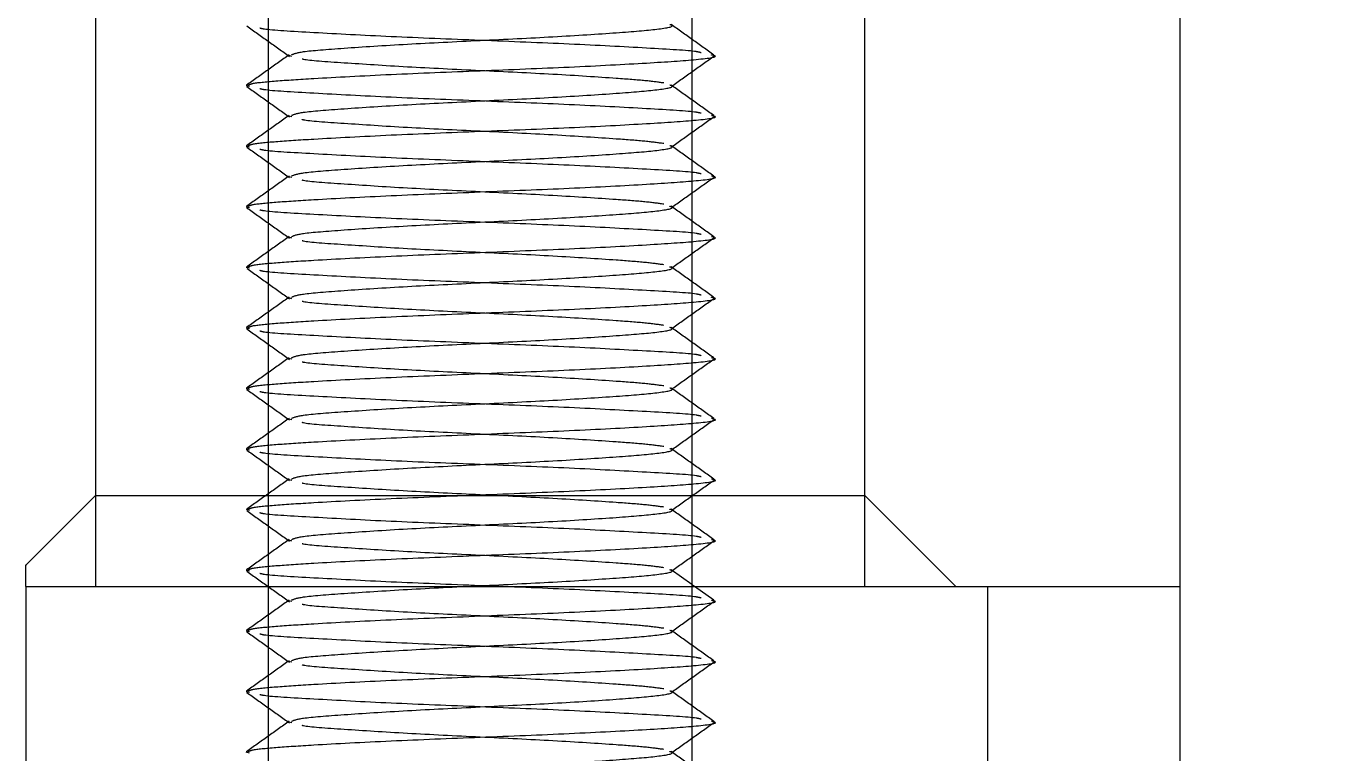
# Model space of a CAD drawing. Header units: metres. Extents: x 0 to 63075, y 0 to 44550.
# Drawn here: x 14062.49 to 14105.36, y 26782.64 to 26806.64 of the extents above; entities that cross this region are included whole.
import ezdxf

# ---------------------------------------------------------------- set-up
doc = ezdxf.new("R2010")
doc.units = ezdxf.units.M
doc.header["$LTSCALE"] = 75
doc.linetypes.add('HIDDEN2', pattern=[4.7625, 3.175, -1.5875])
for name, color, linetype in [('SDM', 7, 'Continuous'), ('SL4', 4, 'Continuous'), ('ST1', 7, 'HIDDEN2')]:
    doc.layers.add(name, color=color, linetype=linetype)

# ---------------------------------------------------------------- blocks, each defined once
blk = doc.blocks.new('A$Ca53c419a')
at = {"layer": 'SL4'}
for p, q in [((387.544, 533.865), (381.194, 533.865)), ((387.544, 533.865), (387.544, 502.115)), ((390.544, 531.565), (388.244, 533.865)), ((411.544, 531.565), (390.544, 531.565)), ((390.544, 531.565), (390.544, 506.165)), ((387.544, 503.165), (390.544, 506.165)), ((390.544, 506.165), (411.544, 506.165)), ((387.544, 502.115), (381.194, 502.115)), ((387.544, 502.115), (387.544, 495.765)), ((1004.763, 495.765), (54.76, 495.765))]:
    blk.add_line(p, q, dxfattribs=at)
for points, knots in [([(387.544, 533.865), (387.729, 533.865), (388.101, 533.865), (388.302, 533.865), (388.242, 533.865), (388.241, 533.865)], [0, 0, 0, 0, 0.4905946, 0.9908351, 1, 1, 1, 1]), ([(387.544, 511.791), (387.56, 511.813), (387.581, 511.842), (387.602, 511.872), (387.608, 511.881)], [0, 0, 0, 0, 0.728224, 1, 1, 1, 1])]:
    blk.add_open_spline(points, degree=3, knots=knots, dxfattribs=at)
at = {"layer": 'ST1'}
for p, q in [((390.544, 531.565), (387.544, 531.565)), ((390.544, 531.565), (387.544, 531.565)), ((382.046, 526.485), (382.069, 526.592)), ((384.046, 526.485), (384.069, 526.592)), ((386.046, 526.485), (386.069, 526.592)), ((388.046, 526.485), (388.069, 526.592)), ((390.046, 526.485), (390.069, 526.592)), ((392.046, 526.485), (392.069, 526.592)), ((394.046, 526.485), (394.069, 526.592)), ((396.046, 526.485), (396.069, 526.592)), ((398.046, 526.485), (398.069, 526.592)), ((400.046, 526.485), (400.069, 526.592)), ((402.046, 526.485), (402.069, 526.592)), ((404.046, 526.485), (404.069, 526.592)), ((387.544, 525.865), (381.194, 525.865)), ((412.544, 525.865), (387.544, 525.865)), ((383.042, 525.085), (383.069, 525.186)), ((385.042, 525.085), (385.069, 525.186)), ((387.042, 525.085), (387.069, 525.186)), ((389.042, 525.085), (389.069, 525.186)), ((391.042, 525.085), (391.069, 525.186)), ((393.042, 525.085), (393.069, 525.186)), ((395.042, 525.085), (395.069, 525.186)), ((397.042, 525.085), (397.069, 525.186)), ((399.042, 525.085), (399.069, 525.186)), ((401.042, 525.085), (401.069, 525.186)), ((403.042, 525.085), (403.069, 525.186)), ((405.042, 525.085), (405.069, 525.186)), ((387.608, 511.881), (388.093, 512.561)), ((381.194, 511.865), (387.544, 511.865)), ((387.088, 511.151), (387.544, 511.791)), ((387.544, 511.865), (412.544, 511.865)), ((387.544, 506.165), (390.544, 506.165)), ((387.544, 506.165), (390.544, 506.165)), ((1004.763, 491.003), (4.763, 491.003))]:
    blk.add_line(p, q, dxfattribs=at)
for points, knots in [([(383.093, 525.169), (382.926, 525.404), (382.591, 525.873), (382.257, 526.342), (382.09, 526.577)], [0, 0, 0, 0, 0.499958, 1, 1, 1, 1]), ([(382.09, 526.534), (382.109, 526.499), (382.159, 526.411), (382.231, 525.682), (382.325, 524.228), (382.448, 521.902), (382.569, 518.864), (382.689, 515.832), (382.825, 513.243), (382.938, 511.611), (383.032, 510.937), (383.082, 511.195), (383.088, 511.229)], [0, 0, 0, 0, 0.055573, 0.142553, 0.229074, 0.356478, 0.480628, 0.604778, 0.732181, 0.854555, 0.980855, 1, 1, 1, 1]), ([(384.045, 526.574), (383.878, 526.339), (383.543, 525.869), (383.208, 525.399), (383.041, 525.164)], [0, 0, 0, 0, 0.5000892, 1, 1, 1, 1]), ([(385.093, 525.169), (384.926, 525.404), (384.591, 525.873), (384.257, 526.342), (384.09, 526.577)], [0, 0, 0, 0, 0.499958, 1, 1, 1, 1]), ([(384.09, 526.534), (384.109, 526.499), (384.159, 526.411), (384.231, 525.682), (384.325, 524.228), (384.448, 521.902), (384.569, 518.864), (384.689, 515.832), (384.825, 513.243), (384.938, 511.611), (385.032, 510.937), (385.082, 511.195), (385.088, 511.229)], [0, 0, 0, 0, 0.055573, 0.142553, 0.229074, 0.356478, 0.480628, 0.604778, 0.732181, 0.854555, 0.980855, 1, 1, 1, 1]), ([(386.045, 526.574), (385.878, 526.339), (385.543, 525.869), (385.208, 525.399), (385.041, 525.164)], [0, 0, 0, 0, 0.5000892, 1, 1, 1, 1]), ([(387.093, 525.169), (386.926, 525.404), (386.591, 525.873), (386.257, 526.342), (386.09, 526.577)], [0, 0, 0, 0, 0.499958, 1, 1, 1, 1]), ([(386.09, 526.534), (386.109, 526.499), (386.159, 526.411), (386.231, 525.682), (386.325, 524.228), (386.448, 521.902), (386.569, 518.864), (386.689, 515.832), (386.825, 513.243), (386.938, 511.611), (387.032, 510.937), (387.082, 511.195), (387.088, 511.229)], [0, 0, 0, 0, 0.0555734, 0.1425526, 0.2290743, 0.3564777, 0.4806278, 0.604778, 0.7321813, 0.8545546, 0.980855, 1, 1, 1, 1]), ([(388.045, 526.574), (387.878, 526.339), (387.543, 525.869), (387.208, 525.399), (387.041, 525.164)], [0, 0, 0, 0, 0.500089, 1, 1, 1, 1]), ([(389.093, 525.169), (388.926, 525.404), (388.591, 525.873), (388.257, 526.342), (388.09, 526.577)], [0, 0, 0, 0, 0.499958, 1, 1, 1, 1]), ([(388.09, 526.534), (388.109, 526.499), (388.159, 526.411), (388.231, 525.682), (388.325, 524.228), (388.448, 521.902), (388.569, 518.864), (388.689, 515.832), (388.825, 513.243), (388.938, 511.611), (389.032, 510.937), (389.082, 511.195), (389.088, 511.229)], [0, 0, 0, 0, 0.0555734, 0.1425526, 0.2290743, 0.3564777, 0.4806278, 0.604778, 0.7321813, 0.8545546, 0.980855, 1, 1, 1, 1]), ([(390.045, 526.574), (389.878, 526.339), (389.543, 525.869), (389.208, 525.399), (389.041, 525.164)], [0, 0, 0, 0, 0.500089, 1, 1, 1, 1]), ([(391.093, 525.169), (390.926, 525.404), (390.591, 525.873), (390.257, 526.342), (390.09, 526.577)], [0, 0, 0, 0, 0.499958, 1, 1, 1, 1]), ([(390.09, 526.534), (390.109, 526.499), (390.159, 526.411), (390.231, 525.682), (390.325, 524.228), (390.448, 521.902), (390.569, 518.864), (390.689, 515.832), (390.825, 513.243), (390.938, 511.611), (391.032, 510.937), (391.082, 511.195), (391.088, 511.229)], [0, 0, 0, 0, 0.055573, 0.142553, 0.229074, 0.356478, 0.480628, 0.604778, 0.732181, 0.854555, 0.980855, 1, 1, 1, 1]), ([(392.045, 526.574), (391.878, 526.339), (391.543, 525.869), (391.208, 525.399), (391.041, 525.164)], [0, 0, 0, 0, 0.500089, 1, 1, 1, 1]), ([(393.093, 525.169), (392.926, 525.404), (392.591, 525.873), (392.257, 526.342), (392.09, 526.577)], [0, 0, 0, 0, 0.499958, 1, 1, 1, 1]), ([(392.09, 526.534), (392.109, 526.499), (392.159, 526.411), (392.231, 525.682), (392.325, 524.228), (392.448, 521.902), (392.569, 518.864), (392.689, 515.832), (392.825, 513.243), (392.938, 511.611), (393.032, 510.937), (393.082, 511.195), (393.088, 511.229)], [0, 0, 0, 0, 0.055573, 0.142553, 0.229074, 0.356478, 0.480628, 0.604778, 0.732181, 0.854555, 0.980855, 1, 1, 1, 1]), ([(394.045, 526.574), (393.878, 526.339), (393.543, 525.869), (393.208, 525.399), (393.041, 525.164)], [0, 0, 0, 0, 0.500089, 1, 1, 1, 1]), ([(395.093, 525.169), (394.926, 525.404), (394.591, 525.873), (394.257, 526.342), (394.09, 526.577)], [0, 0, 0, 0, 0.499958, 1, 1, 1, 1]), ([(394.09, 526.534), (394.109, 526.499), (394.159, 526.411), (394.231, 525.682), (394.325, 524.228), (394.448, 521.902), (394.569, 518.864), (394.689, 515.832), (394.825, 513.243), (394.938, 511.611), (395.032, 510.937), (395.082, 511.195), (395.088, 511.229)], [0, 0, 0, 0, 0.055573, 0.142553, 0.229074, 0.356478, 0.480628, 0.604778, 0.732181, 0.854555, 0.980855, 1, 1, 1, 1]), ([(396.045, 526.574), (395.878, 526.339), (395.543, 525.869), (395.208, 525.399), (395.041, 525.164)], [0, 0, 0, 0, 0.500089, 1, 1, 1, 1]), ([(397.093, 525.169), (396.926, 525.404), (396.591, 525.873), (396.257, 526.342), (396.09, 526.577)], [0, 0, 0, 0, 0.499958, 1, 1, 1, 1]), ([(396.09, 526.534), (396.109, 526.499), (396.159, 526.411), (396.231, 525.682), (396.325, 524.228), (396.448, 521.902), (396.569, 518.864), (396.689, 515.832), (396.825, 513.243), (396.938, 511.611), (397.032, 510.937), (397.082, 511.195), (397.088, 511.229)], [0, 0, 0, 0, 0.055573, 0.142553, 0.229074, 0.356478, 0.480628, 0.604778, 0.732181, 0.854555, 0.980855, 1, 1, 1, 1]), ([(398.045, 526.574), (397.878, 526.339), (397.543, 525.869), (397.208, 525.399), (397.041, 525.164)], [0, 0, 0, 0, 0.500089, 1, 1, 1, 1]), ([(399.093, 525.169), (398.926, 525.404), (398.591, 525.873), (398.257, 526.342), (398.09, 526.577)], [0, 0, 0, 0, 0.499958, 1, 1, 1, 1]), ([(398.09, 526.534), (398.109, 526.499), (398.159, 526.411), (398.231, 525.682), (398.325, 524.228), (398.448, 521.902), (398.569, 518.864), (398.689, 515.832), (398.825, 513.243), (398.938, 511.611), (399.032, 510.937), (399.082, 511.195), (399.088, 511.229)], [0, 0, 0, 0, 0.0555734, 0.1425526, 0.2290743, 0.3564777, 0.4806278, 0.604778, 0.7321813, 0.8545546, 0.980855, 1, 1, 1, 1]), ([(400.045, 526.574), (399.878, 526.339), (399.543, 525.869), (399.208, 525.399), (399.041, 525.164)], [0, 0, 0, 0, 0.500089, 1, 1, 1, 1]), ([(401.093, 525.169), (400.926, 525.404), (400.591, 525.873), (400.257, 526.342), (400.09, 526.577)], [0, 0, 0, 0, 0.499958, 1, 1, 1, 1]), ([(400.09, 526.534), (400.109, 526.499), (400.159, 526.411), (400.231, 525.682), (400.325, 524.228), (400.448, 521.902), (400.569, 518.864), (400.689, 515.832), (400.825, 513.243), (400.938, 511.611), (401.032, 510.937), (401.082, 511.195), (401.088, 511.229)], [0, 0, 0, 0, 0.055573, 0.142553, 0.229074, 0.356478, 0.480628, 0.604778, 0.732181, 0.854555, 0.980855, 1, 1, 1, 1]), ([(402.045, 526.574), (401.878, 526.339), (401.543, 525.869), (401.208, 525.399), (401.041, 525.164)], [0, 0, 0, 0, 0.500089, 1, 1, 1, 1]), ([(403.093, 525.169), (402.926, 525.404), (402.591, 525.873), (402.257, 526.342), (402.09, 526.577)], [0, 0, 0, 0, 0.499958, 1, 1, 1, 1]), ([(402.09, 526.534), (402.109, 526.499), (402.159, 526.411), (402.231, 525.682), (402.325, 524.228), (402.448, 521.902), (402.569, 518.864), (402.689, 515.832), (402.825, 513.243), (402.938, 511.611), (403.032, 510.937), (403.082, 511.195), (403.088, 511.229)], [0, 0, 0, 0, 0.055573, 0.142553, 0.229074, 0.356478, 0.480628, 0.604778, 0.732181, 0.854555, 0.980855, 1, 1, 1, 1]), ([(404.045, 526.574), (403.878, 526.339), (403.543, 525.869), (403.208, 525.399), (403.041, 525.164)], [0, 0, 0, 0, 0.500089, 1, 1, 1, 1]), ([(405.093, 525.169), (404.926, 525.404), (404.591, 525.873), (404.257, 526.342), (404.09, 526.577)], [0, 0, 0, 0, 0.499958, 1, 1, 1, 1]), ([(404.09, 526.534), (404.109, 526.499), (404.159, 526.411), (404.231, 525.682), (404.325, 524.228), (404.448, 521.902), (404.569, 518.864), (404.689, 515.832), (404.825, 513.243), (404.938, 511.611), (405.032, 510.937), (405.082, 511.195), (405.088, 511.229)], [0, 0, 0, 0, 0.0555734, 0.1425526, 0.2290743, 0.3564777, 0.4806278, 0.604778, 0.7321813, 0.8545546, 0.980855, 1, 1, 1, 1]), ([(406.045, 526.574), (405.878, 526.339), (405.543, 525.869), (405.208, 525.399), (405.041, 525.164)], [0, 0, 0, 0, 0.5000892, 1, 1, 1, 1]), ([(383.162, 511.571), (383.174, 511.616), (383.228, 511.819), (383.311, 513.318), (383.448, 515.813), (383.569, 518.865), (383.689, 521.918), (383.826, 524.409), (383.908, 525.9), (383.961, 526.102), (383.972, 526.143)], [0, 0, 0, 0, 0.043096, 0.193298, 0.349673, 0.502056, 0.654439, 0.810815, 0.961016, 1, 1, 1, 1]), ([(385.162, 511.571), (385.174, 511.616), (385.228, 511.819), (385.311, 513.318), (385.448, 515.813), (385.569, 518.865), (385.689, 521.918), (385.826, 524.409), (385.908, 525.9), (385.961, 526.102), (385.972, 526.143)], [0, 0, 0, 0, 0.043096, 0.193298, 0.349673, 0.502056, 0.654439, 0.810815, 0.961016, 1, 1, 1, 1]), ([(387.162, 511.571), (387.174, 511.616), (387.228, 511.819), (387.311, 513.318), (387.448, 515.813), (387.569, 518.865), (387.689, 521.918), (387.826, 524.409), (387.908, 525.9), (387.961, 526.102), (387.972, 526.143)], [0, 0, 0, 0, 0.043096, 0.193298, 0.349673, 0.502056, 0.654439, 0.810815, 0.961016, 1, 1, 1, 1]), ([(389.162, 511.571), (389.174, 511.616), (389.228, 511.819), (389.311, 513.318), (389.448, 515.813), (389.569, 518.865), (389.689, 521.918), (389.826, 524.409), (389.908, 525.9), (389.961, 526.102), (389.972, 526.143)], [0, 0, 0, 0, 0.043096, 0.193298, 0.349673, 0.502056, 0.654439, 0.810815, 0.961016, 1, 1, 1, 1]), ([(391.162, 511.571), (391.174, 511.616), (391.228, 511.819), (391.311, 513.318), (391.448, 515.813), (391.569, 518.865), (391.689, 521.918), (391.826, 524.409), (391.908, 525.9), (391.961, 526.102), (391.972, 526.143)], [0, 0, 0, 0, 0.043096, 0.193298, 0.349673, 0.502056, 0.654439, 0.810815, 0.961016, 1, 1, 1, 1]), ([(393.162, 511.571), (393.174, 511.616), (393.228, 511.819), (393.311, 513.318), (393.448, 515.813), (393.569, 518.865), (393.689, 521.918), (393.826, 524.409), (393.908, 525.9), (393.961, 526.102), (393.972, 526.143)], [0, 0, 0, 0, 0.043096, 0.193298, 0.349673, 0.502056, 0.654439, 0.810815, 0.961016, 1, 1, 1, 1]), ([(395.162, 511.571), (395.174, 511.616), (395.228, 511.819), (395.311, 513.318), (395.448, 515.813), (395.569, 518.865), (395.689, 521.918), (395.826, 524.409), (395.908, 525.9), (395.961, 526.102), (395.972, 526.143)], [0, 0, 0, 0, 0.043096, 0.193298, 0.349673, 0.502056, 0.654439, 0.810815, 0.961016, 1, 1, 1, 1]), ([(397.162, 511.571), (397.174, 511.616), (397.228, 511.819), (397.311, 513.318), (397.448, 515.813), (397.569, 518.865), (397.689, 521.918), (397.826, 524.409), (397.908, 525.9), (397.961, 526.102), (397.972, 526.143)], [0, 0, 0, 0, 0.043096, 0.193298, 0.349673, 0.502056, 0.654439, 0.810815, 0.961016, 1, 1, 1, 1]), ([(399.162, 511.571), (399.174, 511.616), (399.228, 511.819), (399.311, 513.318), (399.448, 515.813), (399.569, 518.865), (399.689, 521.918), (399.826, 524.409), (399.908, 525.9), (399.961, 526.102), (399.972, 526.143)], [0, 0, 0, 0, 0.043096, 0.193298, 0.349673, 0.502056, 0.654439, 0.810815, 0.961016, 1, 1, 1, 1]), ([(401.162, 511.571), (401.174, 511.616), (401.228, 511.819), (401.311, 513.318), (401.448, 515.813), (401.569, 518.865), (401.689, 521.918), (401.826, 524.409), (401.908, 525.9), (401.961, 526.102), (401.972, 526.143)], [0, 0, 0, 0, 0.043096, 0.193298, 0.349673, 0.502056, 0.654439, 0.810815, 0.961016, 1, 1, 1, 1]), ([(403.162, 511.571), (403.174, 511.616), (403.228, 511.819), (403.311, 513.318), (403.448, 515.813), (403.569, 518.865), (403.689, 521.918), (403.826, 524.409), (403.908, 525.9), (403.961, 526.102), (403.972, 526.143)], [0, 0, 0, 0, 0.043096, 0.193298, 0.349673, 0.502056, 0.654439, 0.810815, 0.961016, 1, 1, 1, 1]), ([(405.162, 511.571), (405.174, 511.616), (405.228, 511.819), (405.311, 513.318), (405.448, 515.813), (405.569, 518.865), (405.689, 521.918), (405.826, 524.409), (405.908, 525.9), (405.961, 526.102), (405.972, 526.143)], [0, 0, 0, 0, 0.043096, 0.193298, 0.349673, 0.502056, 0.654439, 0.810815, 0.961016, 1, 1, 1, 1]), ([(381.092, 525.098), (381.128, 525.013), (381.206, 524.829), (381.312, 523.431), (381.448, 521.355), (381.569, 518.863), (381.689, 516.383), (381.825, 514.271), (381.938, 512.911), (382.033, 512.42), (382.084, 512.584), (382.092, 512.609)], [0, 0, 0, 0, 0.103426, 0.225711, 0.353032, 0.477096, 0.60116, 0.728481, 0.850766, 0.976983, 1, 1, 1, 1]), ([(383.092, 525.098), (383.128, 525.013), (383.206, 524.829), (383.312, 523.431), (383.448, 521.355), (383.569, 518.863), (383.689, 516.383), (383.825, 514.271), (383.938, 512.911), (384.033, 512.42), (384.084, 512.584), (384.092, 512.609)], [0, 0, 0, 0, 0.1034259, 0.2257113, 0.3530321, 0.4770962, 0.6011602, 0.728481, 0.8507664, 0.976983, 1, 1, 1, 1]), ([(385.092, 525.098), (385.128, 525.013), (385.206, 524.829), (385.312, 523.431), (385.448, 521.355), (385.569, 518.863), (385.689, 516.383), (385.825, 514.271), (385.938, 512.911), (386.033, 512.42), (386.084, 512.584), (386.092, 512.609)], [0, 0, 0, 0, 0.103426, 0.225711, 0.353032, 0.477096, 0.60116, 0.728481, 0.850766, 0.976983, 1, 1, 1, 1]), ([(387.092, 525.098), (387.128, 525.013), (387.206, 524.829), (387.312, 523.431), (387.448, 521.355), (387.569, 518.863), (387.689, 516.383), (387.825, 514.271), (387.938, 512.911), (388.033, 512.42), (388.084, 512.584), (388.092, 512.609)], [0, 0, 0, 0, 0.103426, 0.225711, 0.353032, 0.477096, 0.60116, 0.728481, 0.850766, 0.976983, 1, 1, 1, 1]), ([(389.092, 525.098), (389.128, 525.013), (389.206, 524.829), (389.312, 523.431), (389.448, 521.355), (389.569, 518.863), (389.689, 516.383), (389.825, 514.271), (389.938, 512.911), (390.033, 512.42), (390.084, 512.584), (390.092, 512.609)], [0, 0, 0, 0, 0.103426, 0.225711, 0.353032, 0.477096, 0.60116, 0.728481, 0.850766, 0.976983, 1, 1, 1, 1]), ([(391.092, 525.098), (391.128, 525.013), (391.206, 524.829), (391.312, 523.431), (391.448, 521.355), (391.569, 518.863), (391.689, 516.383), (391.825, 514.271), (391.938, 512.911), (392.033, 512.42), (392.084, 512.584), (392.092, 512.609)], [0, 0, 0, 0, 0.103426, 0.225711, 0.353032, 0.477096, 0.60116, 0.728481, 0.850766, 0.976983, 1, 1, 1, 1]), ([(393.092, 525.098), (393.128, 525.013), (393.206, 524.829), (393.312, 523.431), (393.448, 521.355), (393.569, 518.863), (393.689, 516.383), (393.825, 514.271), (393.938, 512.911), (394.033, 512.42), (394.084, 512.584), (394.092, 512.609)], [0, 0, 0, 0, 0.1034259, 0.2257113, 0.3530321, 0.4770962, 0.6011602, 0.728481, 0.8507664, 0.976983, 1, 1, 1, 1]), ([(395.092, 525.098), (395.128, 525.013), (395.206, 524.829), (395.312, 523.431), (395.448, 521.355), (395.569, 518.863), (395.689, 516.383), (395.825, 514.271), (395.938, 512.911), (396.033, 512.42), (396.084, 512.584), (396.092, 512.609)], [0, 0, 0, 0, 0.103426, 0.225711, 0.353032, 0.477096, 0.60116, 0.728481, 0.850766, 0.976983, 1, 1, 1, 1]), ([(397.092, 525.098), (397.128, 525.013), (397.206, 524.829), (397.312, 523.431), (397.448, 521.355), (397.569, 518.863), (397.689, 516.383), (397.825, 514.271), (397.938, 512.911), (398.033, 512.42), (398.084, 512.584), (398.092, 512.609)], [0, 0, 0, 0, 0.103426, 0.225711, 0.353032, 0.477096, 0.60116, 0.728481, 0.850766, 0.976983, 1, 1, 1, 1]), ([(399.092, 525.098), (399.128, 525.013), (399.206, 524.829), (399.312, 523.431), (399.448, 521.355), (399.569, 518.863), (399.689, 516.383), (399.825, 514.271), (399.938, 512.911), (400.033, 512.42), (400.084, 512.584), (400.092, 512.609)], [0, 0, 0, 0, 0.103426, 0.225711, 0.353032, 0.477096, 0.60116, 0.728481, 0.850766, 0.976983, 1, 1, 1, 1]), ([(401.092, 525.098), (401.128, 525.013), (401.206, 524.829), (401.312, 523.431), (401.448, 521.355), (401.569, 518.863), (401.689, 516.383), (401.825, 514.271), (401.938, 512.911), (402.033, 512.42), (402.084, 512.584), (402.092, 512.609)], [0, 0, 0, 0, 0.103426, 0.225711, 0.353032, 0.477096, 0.60116, 0.728481, 0.850766, 0.976983, 1, 1, 1, 1]), ([(403.092, 525.098), (403.128, 525.013), (403.206, 524.829), (403.312, 523.431), (403.448, 521.355), (403.569, 518.863), (403.689, 516.383), (403.825, 514.271), (403.938, 512.911), (404.033, 512.42), (404.084, 512.584), (404.092, 512.609)], [0, 0, 0, 0, 0.103426, 0.225711, 0.353032, 0.477096, 0.60116, 0.728481, 0.850766, 0.976983, 1, 1, 1, 1]), ([(405.092, 525.098), (405.128, 525.013), (405.206, 524.829), (405.312, 523.431), (405.448, 521.355), (405.569, 518.863), (405.689, 516.383), (405.825, 514.271), (405.938, 512.911), (406.033, 512.42), (406.084, 512.584), (406.092, 512.609)], [0, 0, 0, 0, 0.103426, 0.225711, 0.353032, 0.477096, 0.60116, 0.728481, 0.850766, 0.976983, 1, 1, 1, 1]), ([(382.163, 512.805), (382.188, 512.988), (382.239, 513.354), (382.328, 514.532), (382.448, 516.379), (382.569, 518.861), (382.689, 521.367), (382.826, 523.386), (382.902, 524.57), (382.949, 524.731), (382.953, 524.746)], [0, 0, 0, 0, 0.098651, 0.197725, 0.357803, 0.513786, 0.669769, 0.829847, 0.983594, 1, 1, 1, 1]), ([(384.163, 512.805), (384.188, 512.988), (384.239, 513.354), (384.328, 514.532), (384.448, 516.379), (384.569, 518.861), (384.689, 521.367), (384.826, 523.386), (384.902, 524.57), (384.949, 524.731), (384.953, 524.746)], [0, 0, 0, 0, 0.098651, 0.197725, 0.357803, 0.513786, 0.669769, 0.829847, 0.983594, 1, 1, 1, 1]), ([(386.163, 512.805), (386.188, 512.988), (386.239, 513.354), (386.328, 514.532), (386.448, 516.379), (386.569, 518.861), (386.689, 521.367), (386.826, 523.386), (386.902, 524.57), (386.949, 524.731), (386.953, 524.746)], [0, 0, 0, 0, 0.098651, 0.197725, 0.357803, 0.513786, 0.669769, 0.829847, 0.983594, 1, 1, 1, 1]), ([(388.163, 512.805), (388.188, 512.988), (388.239, 513.354), (388.328, 514.532), (388.448, 516.379), (388.569, 518.861), (388.689, 521.367), (388.826, 523.386), (388.902, 524.57), (388.949, 524.731), (388.953, 524.746)], [0, 0, 0, 0, 0.098651, 0.197725, 0.357803, 0.513786, 0.669769, 0.829847, 0.983594, 1, 1, 1, 1]), ([(390.163, 512.805), (390.188, 512.988), (390.239, 513.354), (390.328, 514.532), (390.448, 516.379), (390.569, 518.861), (390.689, 521.367), (390.826, 523.386), (390.902, 524.57), (390.949, 524.731), (390.953, 524.746)], [0, 0, 0, 0, 0.098651, 0.197725, 0.357803, 0.513786, 0.669769, 0.829847, 0.983594, 1, 1, 1, 1]), ([(392.163, 512.805), (392.188, 512.988), (392.239, 513.354), (392.328, 514.532), (392.448, 516.379), (392.569, 518.861), (392.689, 521.367), (392.826, 523.386), (392.902, 524.57), (392.949, 524.731), (392.953, 524.746)], [0, 0, 0, 0, 0.098651, 0.197725, 0.357803, 0.513786, 0.669769, 0.829847, 0.983594, 1, 1, 1, 1]), ([(394.163, 512.805), (394.188, 512.988), (394.239, 513.354), (394.328, 514.532), (394.448, 516.379), (394.569, 518.861), (394.689, 521.367), (394.826, 523.386), (394.902, 524.57), (394.949, 524.731), (394.953, 524.746)], [0, 0, 0, 0, 0.098651, 0.197725, 0.357803, 0.513786, 0.669769, 0.829847, 0.983594, 1, 1, 1, 1]), ([(396.163, 512.805), (396.188, 512.988), (396.239, 513.354), (396.328, 514.532), (396.448, 516.379), (396.569, 518.861), (396.689, 521.367), (396.826, 523.386), (396.902, 524.57), (396.949, 524.731), (396.953, 524.746)], [0, 0, 0, 0, 0.098651, 0.197725, 0.357803, 0.513786, 0.669769, 0.829847, 0.983594, 1, 1, 1, 1]), ([(398.163, 512.805), (398.188, 512.988), (398.239, 513.354), (398.328, 514.532), (398.448, 516.379), (398.569, 518.861), (398.689, 521.367), (398.826, 523.386), (398.902, 524.57), (398.949, 524.731), (398.953, 524.746)], [0, 0, 0, 0, 0.098651, 0.197725, 0.357803, 0.513786, 0.669769, 0.829847, 0.983594, 1, 1, 1, 1]), ([(400.163, 512.805), (400.188, 512.988), (400.239, 513.354), (400.328, 514.532), (400.448, 516.379), (400.569, 518.861), (400.689, 521.367), (400.826, 523.386), (400.902, 524.57), (400.949, 524.731), (400.953, 524.746)], [0, 0, 0, 0, 0.098651, 0.197725, 0.357803, 0.513786, 0.669769, 0.829847, 0.983594, 1, 1, 1, 1]), ([(402.163, 512.805), (402.188, 512.988), (402.239, 513.354), (402.328, 514.532), (402.448, 516.379), (402.569, 518.861), (402.689, 521.367), (402.826, 523.386), (402.902, 524.57), (402.949, 524.731), (402.953, 524.746)], [0, 0, 0, 0, 0.098651, 0.197725, 0.357803, 0.513786, 0.669769, 0.829847, 0.983594, 1, 1, 1, 1]), ([(404.163, 512.805), (404.188, 512.988), (404.239, 513.354), (404.328, 514.532), (404.448, 516.379), (404.569, 518.861), (404.689, 521.367), (404.826, 523.386), (404.902, 524.57), (404.949, 524.731), (404.953, 524.746)], [0, 0, 0, 0, 0.098651, 0.197725, 0.357803, 0.513786, 0.669769, 0.829847, 0.983594, 1, 1, 1, 1]), ([(381.088, 511.151), (381.256, 511.386), (381.591, 511.856), (381.926, 512.326), (382.093, 512.561)], [0, 0, 0, 0, 0.5000921, 1, 1, 1, 1]), ([(382.053, 512.55), (382.221, 512.316), (382.555, 511.847), (382.889, 511.377), (383.056, 511.143)], [0, 0, 0, 0, 0.499967, 1, 1, 1, 1]), ([(383.088, 511.151), (383.256, 511.386), (383.591, 511.856), (383.926, 512.326), (384.093, 512.561)], [0, 0, 0, 0, 0.500092, 1, 1, 1, 1]), ([(384.053, 512.55), (384.221, 512.316), (384.555, 511.847), (384.889, 511.377), (385.056, 511.143)], [0, 0, 0, 0, 0.499967, 1, 1, 1, 1]), ([(385.088, 511.151), (385.256, 511.386), (385.591, 511.856), (385.926, 512.326), (386.093, 512.561)], [0, 0, 0, 0, 0.500092, 1, 1, 1, 1]), ([(386.053, 512.55), (386.221, 512.316), (386.555, 511.847), (386.889, 511.377), (387.056, 511.143)], [0, 0, 0, 0, 0.499967, 1, 1, 1, 1]), ([(388.053, 512.55), (388.221, 512.316), (388.555, 511.847), (388.889, 511.377), (389.056, 511.143)], [0, 0, 0, 0, 0.499967, 1, 1, 1, 1]), ([(389.088, 511.151), (389.256, 511.386), (389.591, 511.856), (389.926, 512.326), (390.093, 512.561)], [0, 0, 0, 0, 0.500092, 1, 1, 1, 1]), ([(390.053, 512.55), (390.221, 512.316), (390.555, 511.847), (390.889, 511.377), (391.056, 511.143)], [0, 0, 0, 0, 0.499967, 1, 1, 1, 1]), ([(391.088, 511.151), (391.256, 511.386), (391.591, 511.856), (391.926, 512.326), (392.093, 512.561)], [0, 0, 0, 0, 0.500092, 1, 1, 1, 1]), ([(392.053, 512.55), (392.221, 512.316), (392.555, 511.847), (392.889, 511.377), (393.056, 511.143)], [0, 0, 0, 0, 0.499967, 1, 1, 1, 1]), ([(393.088, 511.151), (393.256, 511.386), (393.591, 511.856), (393.926, 512.326), (394.093, 512.561)], [0, 0, 0, 0, 0.500092, 1, 1, 1, 1]), ([(394.053, 512.55), (394.221, 512.316), (394.555, 511.847), (394.889, 511.377), (395.056, 511.143)], [0, 0, 0, 0, 0.499967, 1, 1, 1, 1]), ([(395.088, 511.151), (395.256, 511.386), (395.591, 511.856), (395.926, 512.326), (396.093, 512.561)], [0, 0, 0, 0, 0.500092, 1, 1, 1, 1]), ([(396.053, 512.55), (396.221, 512.316), (396.555, 511.847), (396.889, 511.377), (397.056, 511.143)], [0, 0, 0, 0, 0.499967, 1, 1, 1, 1]), ([(397.088, 511.151), (397.256, 511.386), (397.591, 511.856), (397.926, 512.326), (398.093, 512.561)], [0, 0, 0, 0, 0.500092, 1, 1, 1, 1]), ([(398.053, 512.55), (398.221, 512.316), (398.555, 511.847), (398.889, 511.377), (399.056, 511.143)], [0, 0, 0, 0, 0.4999673, 1, 1, 1, 1]), ([(399.088, 511.151), (399.256, 511.386), (399.591, 511.856), (399.926, 512.326), (400.093, 512.561)], [0, 0, 0, 0, 0.500092, 1, 1, 1, 1]), ([(400.053, 512.55), (400.221, 512.316), (400.555, 511.847), (400.889, 511.377), (401.056, 511.143)], [0, 0, 0, 0, 0.499967, 1, 1, 1, 1]), ([(401.088, 511.151), (401.256, 511.386), (401.591, 511.856), (401.926, 512.326), (402.093, 512.561)], [0, 0, 0, 0, 0.500092, 1, 1, 1, 1]), ([(402.053, 512.55), (402.221, 512.316), (402.555, 511.847), (402.889, 511.377), (403.056, 511.143)], [0, 0, 0, 0, 0.499967, 1, 1, 1, 1]), ([(403.088, 511.151), (403.256, 511.386), (403.591, 511.856), (403.926, 512.326), (404.093, 512.561)], [0, 0, 0, 0, 0.500092, 1, 1, 1, 1]), ([(404.053, 512.55), (404.221, 512.316), (404.555, 511.847), (404.889, 511.377), (405.056, 511.143)], [0, 0, 0, 0, 0.499967, 1, 1, 1, 1]), ([(405.088, 511.151), (405.256, 511.386), (405.591, 511.856), (405.926, 512.326), (406.093, 512.561)], [0, 0, 0, 0, 0.500092, 1, 1, 1, 1])]:
    blk.add_open_spline(points, degree=3, knots=knots, dxfattribs=at)

msp = doc.modelspace()

# ---------------------------------------------------------------- block references
at = {"layer": 'SDM', "rotation": 90}
msp.add_blockref('A$Ca53c419a', (14596.359, 26400.599), dxfattribs=at)

doc.saveas('drawing.dxf')
